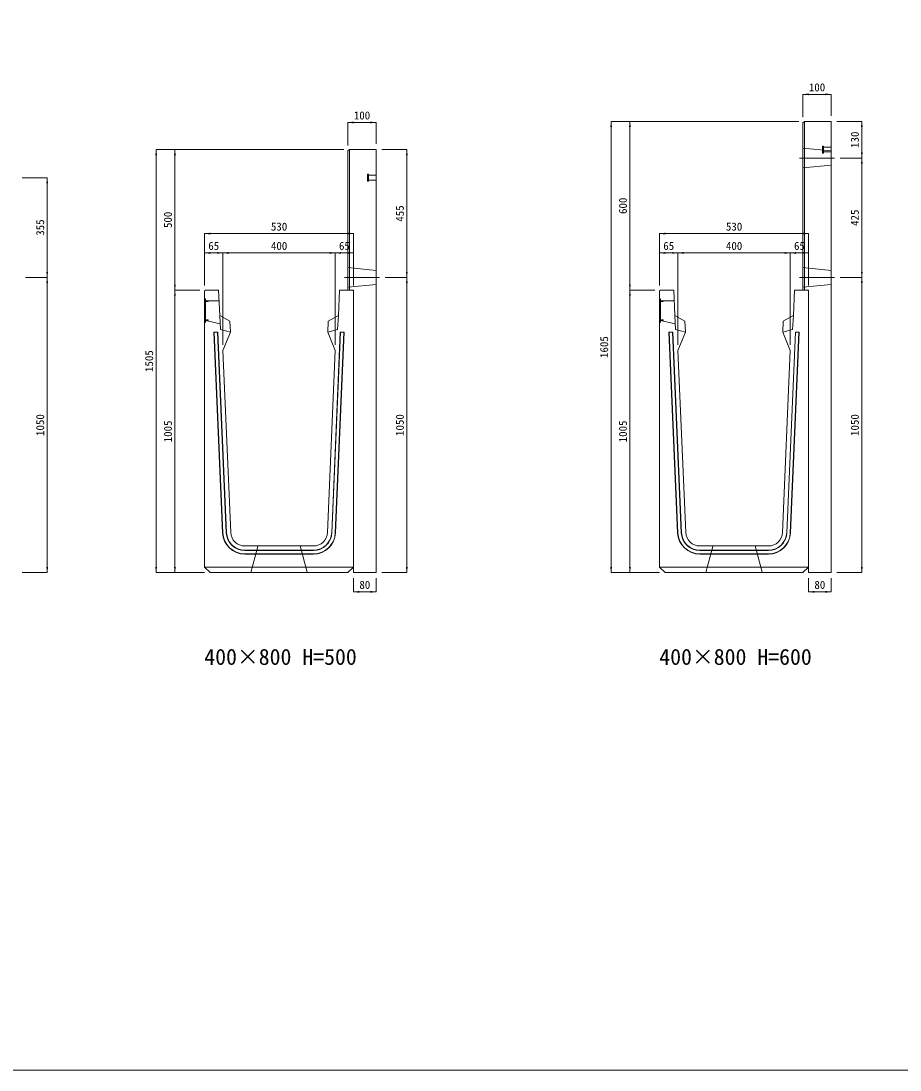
# Model space of a CAD drawing. Units: millimetres at full size. Extents: x -7442 to 51876, y 9625 to 40052.
# Drawn here: x 23969 to 27096, y 22059 to 25790 of the extents above; entities that cross this region are included whole.
import ezdxf
from ezdxf.enums import TextEntityAlignment as Align

# ---------------------------------------------------------------- set-up
doc = ezdxf.new("R2010")
doc.units = ezdxf.units.MM
doc.header["$LTSCALE"] = 16
for name, pattern in [('DASHED', [7.5, 6, -1.5]), ('USER1', [13.5, 7.5, -6]), ('USER2', [285.75, 190.5, -31.75, 31.75, -31.75])]:
    doc.linetypes.add(name, pattern=pattern)
doc.layers.add('0_2', color=7, linetype='Continuous')
for name, color, linetype, lineweight in [('HOLE', 7, 'DASHED', 9), ('KIJUN', 5, 'Continuous', 9), ('WWAY', 5, 'Continuous', 9), ('寸法線', 7, 'Continuous', 9), ('本体', 2, 'Continuous', 13), ('補助線', 8, 'Continuous', 9), ('ｲﾝｻｰﾄ', 3, 'USER1', 9)]:
    doc.layers.add(name, color=color, linetype=linetype, lineweight=lineweight)
doc.styles.add('ＭＳ ゴシック', font='')
doc.styles.get('ＭＳ ゴシック').set_extended_font_data('MS Gothic')

# ---------------------------------------------------------------- blocks, each defined once
blk = doc.blocks.new('filled_arrow')
at = {"color": 0, "linetype": 'Continuous', "lineweight": -2}
blk.add_solid([(7.5, 1.25), (0, 0), (7.5, -1.25)], dxfattribs=at)

msp = doc.modelspace()

# ---------------------------------------------------------------- linework, layer by layer
at = {"layer": 'HOLE'}
for points in [[(24811.84, 23922.89), (24961.84, 23922.89), (24986.84, 23827.89), (24786.84, 23827.89)], [(26430.59, 23922.89), (26580.59, 23922.89), (26605.59, 23827.89), (26405.59, 23827.89)]]:
    msp.add_lwpolyline(points, close=True, dxfattribs=at)
at = {"layer": 'KIJUN'}
for p, q in [((24656.01, 24682.89), (24654.96, 24683.89)), ((24656.01, 24682.89), (24686.8, 23969.53)), ((24668.98, 24683.89), (24668.02, 24682.89)), ((25104.7, 24683.89), (25073.89, 23970.09)), ((25104.7, 24683.89), (25105.66, 24682.89)), ((25117.67, 24682.89), (25118.71, 24683.89)), ((26274.76, 24682.89), (26273.72, 24683.89)), ((26274.76, 24682.89), (26305.55, 23969.53)), ((26287.73, 24683.89), (26286.77, 24682.89)), ((26723.46, 24683.89), (26692.64, 23970.09)), ((26723.46, 24683.89), (26724.41, 24682.89)), ((26736.42, 24682.89), (26737.47, 24683.89)), ((25008.95, 23907.89), (24764.73, 23907.89)), ((25008.95, 23906.89), (24764.73, 23906.89)), ((24764.73, 23894.89), (25008.95, 23894.89)), ((24764.73, 23893.89), (25008.95, 23893.89)), ((26627.7, 23907.89), (26383.48, 23907.89)), ((26627.7, 23906.89), (26383.48, 23906.89)), ((26383.48, 23894.89), (26627.7, 23894.89)), ((26383.48, 23893.89), (26627.7, 23893.89))]:
    msp.add_line(p, q, dxfattribs=at)
at = {"layer": 'KIJUN', "color": 7, "lineweight": 13}
for p, q in [((25086.84, 24617.89), (25058.9, 23970.74)), ((26705.59, 24617.89), (26677.66, 23970.74)), ((25008.95, 23922.89), (24764.73, 23922.89)), ((26627.7, 23922.89), (26383.48, 23922.89))]:
    msp.add_line(p, q, dxfattribs=at)
at = {"layer": 'KIJUN', "color": 7}
for p, q in [((24621.84, 23847.89), (25151.84, 23847.89)), ((26240.59, 23847.89), (26770.59, 23847.89))]:
    msp.add_line(p, q, dxfattribs=at)
at = {"layer": 'KIJUN', "color": 7, "lineweight": 13}
for points in [[(24714.77, 23970.74), (24686.84, 24617.89), (24713.84, 24682.89), (24711.84, 24722.89), (24675.84, 24742.89), (24671.84, 24832.89), (24624.84, 24832.89), (24621.84, 24829.89), (24621.84, 23847.89), (24641.84, 23827.89), (25131.84, 23827.89), (25151.84, 23847.89), (25151.84, 24829.89), (25148.84, 24832.89), (25101.84, 24832.89), (25097.84, 24742.89), (25061.84, 24722.89), (25059.84, 24682.89), (25086.84, 24617.89)], [(26333.53, 23970.74), (26305.59, 24617.89), (26332.59, 24682.89), (26330.59, 24722.89), (26294.59, 24742.89), (26290.59, 24832.89), (26243.59, 24832.89), (26240.59, 24829.89), (26240.59, 23847.89), (26260.59, 23827.89), (26750.59, 23827.89), (26770.59, 23847.89), (26770.59, 24829.89), (26767.59, 24832.89), (26720.59, 24832.89), (26716.59, 24742.89), (26680.59, 24722.89), (26678.59, 24682.89), (26705.59, 24617.89)]]:
    msp.add_lwpolyline(points, dxfattribs=at)
at = {"layer": 'KIJUN', "color": 7, "linetype": 'DASHED', "lineweight": 13}
for points in [[(24713.84, 24682.89), (24678.5, 24692.89), (24675.84, 24742.89)], [(25059.84, 24682.89), (25095.17, 24692.89), (25097.84, 24742.89)], [(26332.59, 24682.89), (26297.26, 24692.89), (26294.59, 24742.89)], [(26678.59, 24682.89), (26713.93, 24692.89), (26716.59, 24742.89)]]:
    msp.add_lwpolyline(points, dxfattribs=at)
at = {"layer": 'KIJUN'}
for points in [[(24699.79, 23970.09), (24668.98, 24683.89), (24654.96, 24683.89), (24685.8, 23969.49)], [(24698.79, 23970.05), (24668.02, 24682.89), (24656.01, 24682.89)], [(25086.88, 23969.53), (25117.67, 24682.89), (25105.66, 24682.89), (25074.89, 23970.05)], [(25087.88, 23969.49), (25118.71, 24683.89), (25104.7, 24683.89)], [(26318.54, 23970.09), (26287.73, 24683.89), (26273.72, 24683.89), (26304.55, 23969.49)], [(26317.54, 23970.05), (26286.77, 24682.89), (26274.76, 24682.89)], [(26705.63, 23969.53), (26736.42, 24682.89), (26724.41, 24682.89), (26693.64, 23970.05)], [(26706.63, 23969.49), (26737.47, 24683.89), (26723.46, 24683.89)]]:
    msp.add_lwpolyline(points, dxfattribs=at)
for centre, radius, start, end in [((24764.73, 23972.89), 79, 182.47166, 270), ((24764.73, 23972.89), 78, 182.47166, 270), ((24764.73, 23972.89), 66, 182.47166, 270), ((24764.73, 23972.89), 65, 182.47166, 270), ((25008.95, 23972.89), 65, 270, 357.52834), ((25008.95, 23972.89), 66, 270, 357.52834), ((25008.95, 23972.89), 78, 270, 357.52834), ((25008.95, 23972.89), 79, 270, 357.52834), ((26383.48, 23972.89), 79, 182.47166, 270), ((26383.48, 23972.89), 78, 182.47166, 270), ((26383.48, 23972.89), 66, 182.47166, 270), ((26383.48, 23972.89), 65, 182.47166, 270), ((26627.7, 23972.89), 65, 270, 357.52834), ((26627.7, 23972.89), 66, 270, 357.52834), ((26627.7, 23972.89), 78, 270, 357.52834), ((26627.7, 23972.89), 79, 270, 357.52834)]:
    msp.add_arc(centre, radius, start, end, dxfattribs=at)
at = {"layer": 'KIJUN', "color": 7, "lineweight": 13}
for centre, start, end in [((24764.73, 23972.89), 182.47166, 270), ((25008.95, 23972.89), 270, 357.52834), ((26383.48, 23972.89), 182.47166, 270), ((26627.7, 23972.89), 270, 357.52834)]:
    msp.add_arc(centre, 50, start, end, dxfattribs=at)
at = {"layer": 'WWAY', "color": 7, "linetype": 'DASHED', "lineweight": 13}
for points in [[(24621.84, 24802.89), (24625.04, 24800.89), (24625.04, 24718.89), (24621.84, 24716.89)], [(24673.53, 24794.89), (24625.04, 24794.89), (24625.04, 24800.89), (24621.84, 24802.89)], [(26240.59, 24802.89), (26243.79, 24800.89), (26243.79, 24718.89), (26240.59, 24716.89)], [(26292.28, 24794.89), (26243.79, 24794.89), (26243.79, 24800.89), (26240.59, 24802.89)], [(24621.84, 24716.89), (24625.04, 24718.89), (24625.04, 24724.89), (24677.44, 24712.89)], [(26240.59, 24716.89), (26243.79, 24718.89), (26243.79, 24724.89), (26296.19, 24712.89)]]:
    msp.add_lwpolyline(points, dxfattribs=at)
at = {"layer": 'WWAY'}
for points in [[(24623.04, 24799.89), (24625.04, 24799.89), (24625.04, 24719.89), (24623.04, 24719.89)], [(24625.04, 24794.89), (24635.04, 24794.89), (24635.04, 24792.89), (24625.04, 24792.89)], [(26241.79, 24799.89), (26243.79, 24799.89), (26243.79, 24719.89), (26241.79, 24719.89)], [(26243.79, 24794.89), (26253.79, 24794.89), (26253.79, 24792.89), (26243.79, 24792.89)], [(24625.04, 24726.89), (24635.04, 24726.89), (24635.04, 24724.89), (24625.04, 24724.89)], [(26243.79, 24726.89), (26253.79, 24726.89), (26253.79, 24724.89), (26243.79, 24724.89)]]:
    msp.add_lwpolyline(points, close=True, dxfattribs=at)
at = {"layer": '寸法線'}
for p, q in [((26750.59, 25529.33), (26850.59, 25529.33)), ((26750.59, 25447.89), (26750.59, 25529.33)), ((26850.59, 25452.89), (26850.59, 25529.33)), ((25131.84, 25429.33), (25231.84, 25429.33)), ((25131.84, 25347.89), (25131.84, 25429.33)), ((25231.84, 25352.89), (25231.84, 25429.33)), ((26068.12, 23827.89), (26068.12, 25432.89)), ((26735.59, 25432.89), (26068.12, 25432.89)), ((26135.01, 24832.89), (26135.01, 25432.89)), ((26735.59, 25432.89), (26135.01, 25432.89)), ((26870.59, 25432.89), (26960.02, 25432.89)), ((26960.02, 25302.89), (26960.02, 25432.89)), ((24449.37, 23827.89), (24449.37, 25332.89)), ((25116.84, 25332.89), (24449.37, 25332.89)), ((24516.26, 24832.89), (24516.26, 25332.89)), ((25116.84, 25332.89), (24516.26, 25332.89)), ((25251.84, 25332.89), (25341.27, 25332.89)), ((25341.27, 24877.89), (25341.27, 25332.89)), ((26882.86, 25302.89), (26960.02, 25302.89)), ((26882.86, 25302.89), (26960.02, 25302.89)), ((26960.02, 24877.89), (26960.02, 25302.89)), ((23972.42, 25232.89), (24061.86, 25232.89)), ((24061.86, 24877.89), (24061.86, 25232.89)), ((24621.84, 25033.9), (25151.84, 25033.9)), ((24621.84, 24849.89), (24621.84, 25033.9)), ((25151.84, 24849.89), (25151.84, 25033.9)), ((26240.59, 25033.9), (26770.59, 25033.9)), ((26240.59, 24849.89), (26240.59, 25033.9)), ((26770.59, 24849.89), (26770.59, 25033.9)), ((24621.84, 24965.22), (24686.84, 24965.22)), ((24621.84, 24849.89), (24621.84, 24965.22)), ((24686.84, 24965.22), (25086.84, 24965.22)), ((24686.84, 24637.89), (24686.84, 24965.22)), ((24686.84, 24637.89), (24686.84, 24965.22)), ((25086.84, 24637.89), (25086.84, 24965.22)), ((25086.84, 24965.22), (25151.84, 24965.22)), ((25086.84, 24637.89), (25086.84, 24965.22)), ((25151.84, 24849.89), (25151.84, 24965.22)), ((26240.59, 24965.22), (26305.59, 24965.22)), ((26240.59, 24849.89), (26240.59, 24965.22)), ((26305.59, 24965.22), (26705.59, 24965.22)), ((26305.59, 24637.89), (26305.59, 24965.22)), ((26305.59, 24637.89), (26305.59, 24965.22)), ((26705.59, 24637.89), (26705.59, 24965.22)), ((26705.59, 24965.22), (26770.59, 24965.22)), ((26705.59, 24637.89), (26705.59, 24965.22)), ((26770.59, 24849.89), (26770.59, 24965.22)), ((23984.69, 24877.89), (24061.86, 24877.89)), ((23984.69, 24877.89), (24061.86, 24877.89)), ((24061.86, 23827.89), (24061.86, 24877.89)), ((25264.1, 24877.89), (25341.27, 24877.89)), ((25264.1, 24877.89), (25341.27, 24877.89)), ((25341.27, 23827.89), (25341.27, 24877.89)), ((26882.86, 24877.89), (26960.02, 24877.89)), ((26882.86, 24877.89), (26960.02, 24877.89)), ((26960.02, 23827.89), (26960.02, 24877.89)), ((24516.26, 23827.89), (24516.26, 24832.89)), ((24604.84, 24832.89), (24516.26, 24832.89)), ((24604.84, 24832.89), (24516.26, 24832.89)), ((26135.01, 23827.89), (26135.01, 24832.89)), ((26223.59, 24832.89), (26135.01, 24832.89)), ((26223.59, 24832.89), (26135.01, 24832.89)), ((23972.42, 23827.89), (24061.86, 23827.89)), ((24621.84, 23827.89), (24449.37, 23827.89)), ((24621.84, 23827.89), (24516.26, 23827.89)), ((25151.84, 23807.89), (25151.84, 23759.63)), ((25231.84, 23807.89), (25231.84, 23759.63)), ((25251.84, 23827.89), (25341.27, 23827.89)), ((26240.59, 23827.89), (26068.12, 23827.89)), ((26240.59, 23827.89), (26135.01, 23827.89)), ((26770.59, 23807.89), (26770.59, 23759.63)), ((26850.59, 23807.89), (26850.59, 23759.63)), ((26870.59, 23827.89), (26960.02, 23827.89)), ((25151.84, 23759.63), (25231.84, 23759.63)), ((26770.59, 23759.63), (26850.59, 23759.63))]:
    msp.add_line(p, q, dxfattribs=at)
at = {"layer": '寸法線', "linetype": 'USER2'}
for p, q in [((26862.86, 25302.89), (26738.35, 25302.89)), ((25244.1, 24877.89), (25119.6, 24877.89)), ((26862.86, 24877.89), (26738.35, 24877.89))]:
    msp.add_line(p, q, dxfattribs=at)
at = {"layer": '本体', "color": 4, "lineweight": 5}
for p, q in [((26755.59, 25432.89), (26755.59, 24832.89)), ((25136.84, 25332.89), (25136.84, 24832.89))]:
    msp.add_line(p, q, dxfattribs=at)
at = {"layer": '本体', "linetype": 'USER1', "lineweight": 9}
for p, q in [((26750.59, 25337.89), (26850.59, 25327.89)), ((26750.59, 25267.89), (26850.59, 25277.89)), ((25131.84, 24912.89), (25231.84, 24902.89)), ((26750.59, 24912.89), (26850.59, 24902.89)), ((25131.84, 24842.89), (25231.84, 24852.89)), ((26750.59, 24842.89), (26850.59, 24852.89))]:
    msp.add_line(p, q, dxfattribs=at)
at = {"layer": '本体'}
for points in [[(26750.59, 25427.89), (26755.59, 25432.89), (26850.59, 25432.89), (26850.59, 23827.89), (26770.59, 23827.89), (26770.59, 24832.89), (26750.59, 24832.89)], [(25131.84, 25327.89), (25136.84, 25332.89), (25231.84, 25332.89), (25231.84, 23827.89), (25151.84, 23827.89), (25151.84, 24832.89), (25131.84, 24832.89)]]:
    msp.add_lwpolyline(points, close=True, dxfattribs=at)
at = {"layer": '補助線', "color": 1, "lineweight": 13}
msp.add_lwpolyline([(20252.04, 29521.83), (33503.47, 29521.83), (33503.47, 22058.74), (20252.04, 22058.74)], close=True, dxfattribs=at)
at = {"layer": 'ｲﾝｻｰﾄ'}
for p, q in [((26820.59, 25345.39), (26820.59, 25320.39)), ((26823.59, 25345.39), (26820.59, 25345.39)), ((26823.59, 25345.39), (26823.59, 25320.39)), ((26850.59, 25341.39), (26823.59, 25341.39)), ((26850.59, 25341.39), (26850.59, 25324.39)), ((26823.59, 25320.39), (26820.59, 25320.39)), ((26850.59, 25324.39), (26823.59, 25324.39)), ((25201.84, 25245.39), (25201.84, 25220.39)), ((25204.84, 25245.39), (25201.84, 25245.39)), ((25204.84, 25245.39), (25204.84, 25220.39)), ((25231.84, 25241.39), (25204.84, 25241.39)), ((25231.84, 25241.39), (25231.84, 25224.39)), ((25204.84, 25220.39), (25201.84, 25220.39)), ((25231.84, 25224.39), (25204.84, 25224.39))]:
    msp.add_line(p, q, dxfattribs=at)

# ---------------------------------------------------------------- block references
at = {"layer": '寸法線', "xscale": 2.67, "yscale": 2.67}
for p in [(26750.59, 25529.33), (25131.84, 25429.33), (24621.84, 25033.9), (26240.59, 25033.9), (24621.84, 24965.22), (24686.84, 24965.22), (25086.84, 24965.22), (26240.59, 24965.22), (26305.59, 24965.22), (26705.59, 24965.22), (25151.84, 23759.63), (26770.59, 23759.63)]:
    msp.add_blockref('filled_arrow', p, dxfattribs=at)
for p, rotation in [((26850.59, 25529.33), 180), ((25231.84, 25429.33), 180), ((26068.12, 25432.89), 270), ((26135.01, 25432.89), 270), ((26960.02, 25432.89), 270), ((24449.37, 25332.89), 270), ((24516.26, 25332.89), 270), ((25341.27, 25332.89), 270), ((26960.02, 25302.89), 90), ((26960.02, 25302.89), 270), ((24061.86, 25232.89), 270), ((25151.84, 25033.9), 180), ((26770.59, 25033.9), 180), ((24686.84, 24965.22), 180), ((25086.84, 24965.22), 180), ((25151.84, 24965.22), 180), ((26305.59, 24965.22), 180), ((26705.59, 24965.22), 180), ((26770.59, 24965.22), 180), ((24061.86, 24877.89), 90), ((25341.27, 24877.89), 90), ((26960.02, 24877.89), 90), ((24061.86, 24877.89), 270), ((24516.26, 24832.89), 90), ((25341.27, 24877.89), 270), ((26135.01, 24832.89), 90), ((26960.02, 24877.89), 270), ((24516.26, 24832.89), 270), ((26135.01, 24832.89), 270), ((24061.86, 23827.89), 90), ((24449.37, 23827.89), 90), ((24516.26, 23827.89), 90), ((25341.27, 23827.89), 90), ((26068.12, 23827.89), 90), ((26135.01, 23827.89), 90), ((26960.02, 23827.89), 90), ((25231.84, 23759.63), 180), ((26850.59, 23759.63), 180)]:
    msp.add_blockref('filled_arrow', p, dxfattribs=dict(at, rotation=rotation))

# ---------------------------------------------------------------- texts
at = {"layer": '0_2', "style": 'ＭＳ ゴシック'}
for s, p in [('400×800 H=500', (24620.65, 23482.87)), ('400×800 H=600', (26239.41, 23482.87))]:
    msp.add_text(s, height=56.96, dxfattribs=at).set_placement(p, align=Align.BOTTOM_LEFT)
at = {"layer": '寸法線', "style": 'ＭＳ ゴシック'}
for s, p in [('100', (26800.59, 25554.33)), ('100', (25181.84, 25454.33)), ('530', (24886.84, 25058.9)), ('530', (26505.59, 25058.9)), ('65', (24654.34, 24990.22)), ('400', (24886.84, 24990.22)), ('65', (25119.34, 24990.22)), ('65', (26273.09, 24990.22)), ('400', (26505.59, 24990.22)), ('65', (26738.09, 24990.22)), ('80', (25191.84, 23784.63)), ('80', (26810.59, 23784.63))]:
    msp.add_text(s, height=28.48, dxfattribs=at).set_placement(p, align=Align.MIDDLE_CENTER)
for s, p in [('130', (26935.02, 25367.89)), ('600', (26110.01, 25132.89)), ('455', (25316.27, 25105.39)), ('425', (26935.02, 25090.39)), ('355', (24036.86, 25055.39)), ('500', (24491.26, 25082.89)), ('1605', (26043.12, 24630.39)), ('1505', (24424.37, 24580.39)), ('1050', (24036.86, 24352.89)), ('1050', (25316.27, 24352.89)), ('1050', (26935.02, 24352.89)), ('1005', (24491.26, 24330.39)), ('1005', (26110.01, 24330.39))]:
    msp.add_text(s, height=28.48, rotation=90, dxfattribs=at).set_placement(p, align=Align.MIDDLE_CENTER)

doc.saveas('drawing.dxf')
